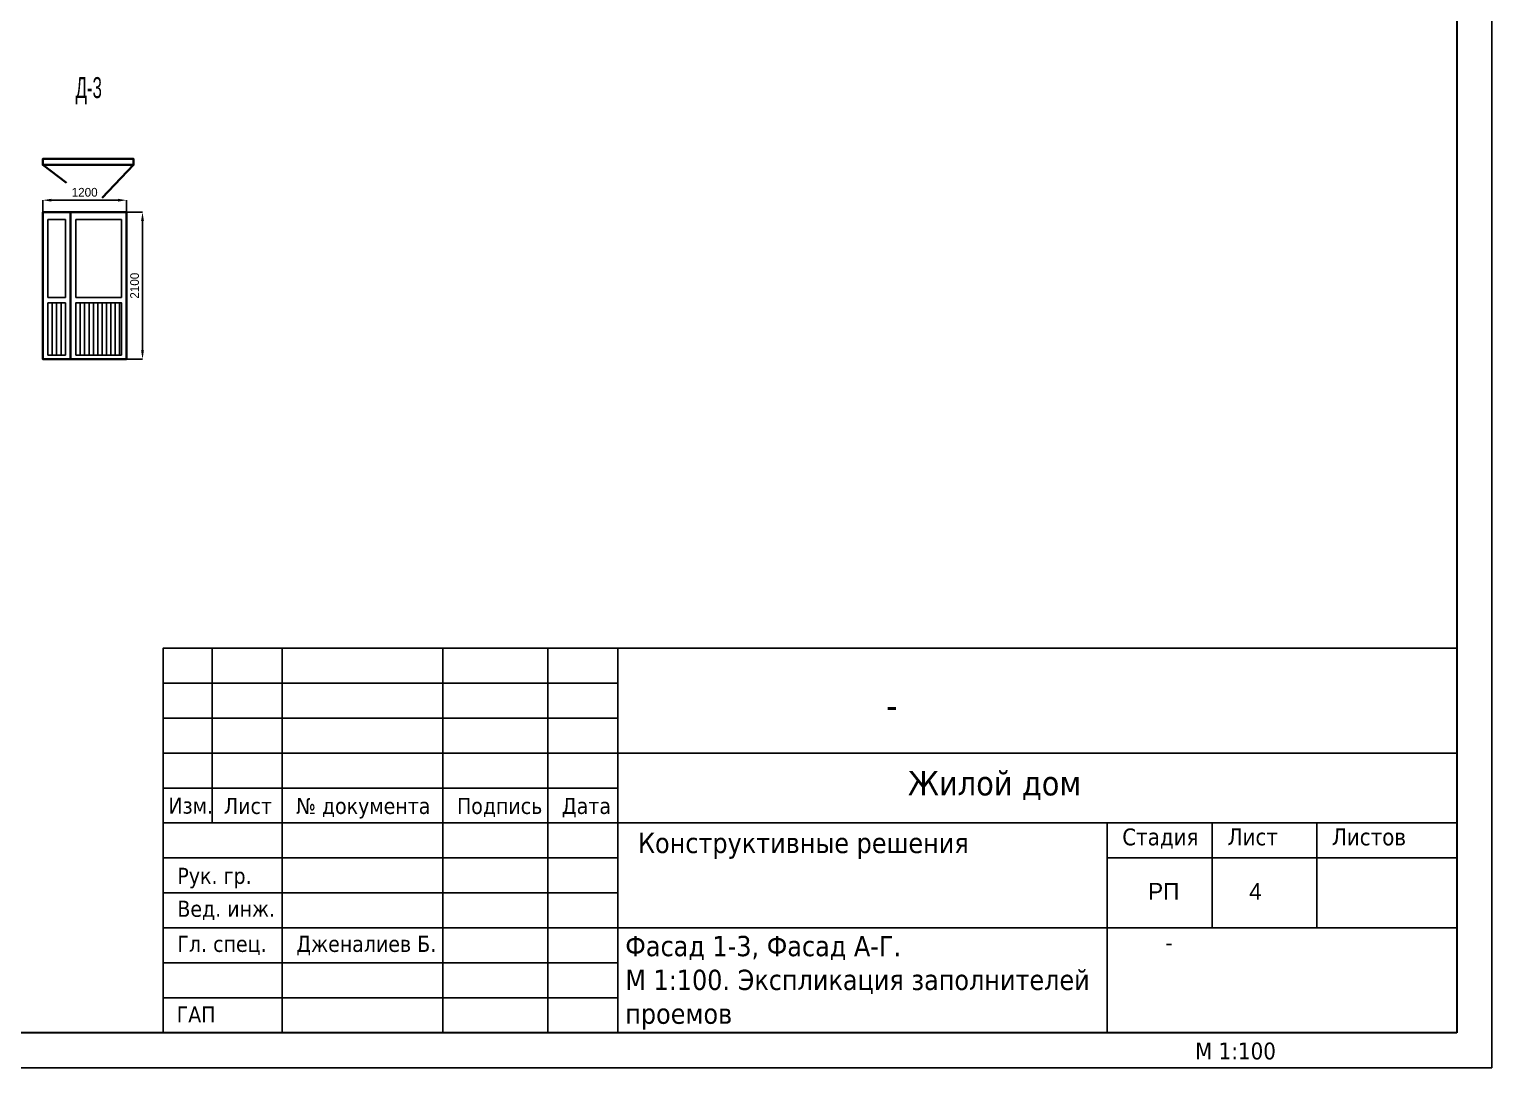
# Model space of a CAD drawing. Header units: millimetres. Extents: x -34189 to 187811, y -74450 to -44144.
# Drawn here: x 166896 to 187811, y -73844 to -58994 of the extents above; entities that cross this region are included whole.
import ezdxf

# ---------------------------------------------------------------- set-up
doc = ezdxf.new("R2010")
doc.units = ezdxf.units.MM
doc.layers.add('ahsap', color=222, linetype='Continuous', lineweight=13)
doc.layers.add('Pencere No', color=7, linetype='Continuous', lineweight=13)
doc.layers.add('Надписи', color=211, linetype='Continuous')
doc.layers.add('Штамп', color=222, linetype='Continuous')
doc.styles.add('1', font='ARIALN.TTF', dxfattribs={"width": 0.7})
doc.dimstyles.new('ISO-25', dxfattribs={"dimtxt": 100, "dimasz": 2.5, "dimexe": 1.25, "dimexo": 0.625, "dimtad": 1, "dimdec": 0, "dimtxsty": 'Standard', "dimcen": 2.5, "dimadec": 0, "dimazin": 0, "dimtfac": 1, "dimtdec": 0, "dimtmove": 0, "dimatfit": 3, "dimfxl": 0, "dimarcsym": 0})

# ---------------------------------------------------------------- blocks, each defined once
blk = doc.blocks.new('*D370')
at = {"layer": 'ahsap', "color": 0, "lineweight": -2}
for p, q in [((167088, -61610), (167088, -61438)), ((167213, -61438), (168163, -61438)), ((168288, -61610), (168288, -61438))]:
    blk.add_line(p, q, dxfattribs=at)
at = {"layer": 'ahsap', "color": 0}
for points in [[(167213, -61418), (167213, -61459), (167088, -61438)], [(168163, -61418), (168163, -61459), (168288, -61438)]]:
    blk.add_solid(points, dxfattribs=at)
at = {"layer": 'DEFPOINTS', "color": 0}
for p in [(168288, -61438), (167088, -61611), (168288, -61611)]:
    blk.add_point(p, dxfattribs=at)
at = {"layer": 'ahsap', "color": 0, "insert": (167688, -61326), "char_height": 125, "attachment_point": 5}
blk.add_mtext('1200', dxfattribs=at)
blk = doc.blocks.new('*D371')
at = {"layer": 'ahsap', "color": 0, "lineweight": -2}
for p, q in [((168289, -61611), (168516, -61611)), ((168516, -61736), (168516, -63586)), ((168289, -63711), (168516, -63711))]:
    blk.add_line(p, q, dxfattribs=at)
at = {"layer": 'ahsap', "color": 0}
for points in [[(168495, -61736), (168536, -61736), (168516, -61611)], [(168495, -63586), (168536, -63586), (168516, -63711)]]:
    blk.add_solid(points, dxfattribs=at)
at = {"layer": 'DEFPOINTS', "color": 0}
for p in [(168288, -61611), (168288, -63711), (168516, -63711)]:
    blk.add_point(p, dxfattribs=at)
at = {"layer": 'ahsap', "color": 0, "insert": (168403, -62661), "char_height": 125, "attachment_point": 5, "rotation": 90}
blk.add_mtext('2100', dxfattribs=at)
blk = doc.blocks.new('ДОКБ-1')
at = {"color": 152}
for p, q in [((617471, 7882), (617221, 7882)), ((617221, 7882), (617221, 7132)), ((617284, 7882), (617284, 7132)), ((617346, 7882), (617346, 7132)), ((617409, 7882), (617409, 7132)), ((617471, 7882), (617471, 7132)), ((617684, 7882), (617684, 7132)), ((617746, 7882), (617746, 7132)), ((617809, 7882), (617809, 7132)), ((617871, 7882), (617871, 7132)), ((617934, 7882), (617934, 7132)), ((617996, 7882), (617996, 7132)), ((618059, 7882), (618059, 7132)), ((618121, 7882), (618121, 7132)), ((618184, 7882), (618184, 7132)), ((618246, 7882), (618246, 7132)), ((617471, 7132), (617221, 7132))]:
    blk.add_line(p, q, dxfattribs=at)
at = {"color": 44, "lineweight": 35}
blk.add_lwpolyline([(617146, 7075), (617146, 7075), (617146, 7075), (618246, 7075), (618346, 7075), (618346, 9175), (617546, 9175), (617146, 9175), (617146, 7075), (617546, 7075), (617546, 9175)], dxfattribs=at)
at = {"color": 152}
for points in [[(617471, 9071), (617471, 9071), (617471, 9071), (617221, 9071), (617221, 7957), (617471, 7957), (617471, 9071)], [(617621, 9071), (617621, 9071), (617621, 9071), (618271, 9071), (618271, 7957), (617621, 7957), (617621, 9071)], [(617621, 7132), (617621, 7132), (617621, 7132), (618271, 7132), (618271, 7882), (617621, 7882), (617621, 7132)]]:
    blk.add_lwpolyline(points, dxfattribs=at)

msp = doc.modelspace()

# ---------------------------------------------------------------- linework, layer by layer
msp.add_line((169511.1, -67843.9), (169511.1, -70343.9))
at = {"color": 152, "lineweight": 35}
for points in [[(167738.1, -60934.2), (167088.1, -60934.2), (167088.1, -60849.2), (168388.1, -60849.1), (168388.1, -60934.1), (167738.1, -60934.2), (168388.1, -60934.1), (167939.3, -61404.2)], [(167088.1, -60934.2), (167429.6, -61190.2)]]:
    msp.add_lwpolyline(points, dxfattribs=at)
at = {"layer": 'Штамп', "color": 0}
for p, q in [((168811.1, -68343.9), (175311.1, -68343.9)), ((168811.1, -68843.9), (175311.1, -68843.9)), ((168811.1, -69343.9), (187311.1, -69343.9)), ((168811.1, -69843.9), (175311.1, -69843.9)), ((168811.1, -70343.9), (187311.1, -70343.9)), ((168811.1, -70843.9), (175311.1, -70843.9)), ((168811.1, -71343.9), (175311.1, -71343.9)), ((168811.1, -71843.9), (187311.1, -71843.9)), ((168811.1, -72343.9), (175311.1, -72343.9)), ((168811.1, -72843.9), (175311.1, -72843.9))]:
    msp.add_line(p, q, dxfattribs=at)
for points in [[(187811.1, -73843.9), (145811.1, -73843.9), (145811.1, -44143.9), (187811.1, -44143.9)], [(168811.1, -73343.9), (170511.1, -73343.9), (170511.1, -67843.9), (168811.1, -67843.9)], [(170511.1, -73343.9), (172811.1, -73343.9), (172811.1, -67843.9), (170511.1, -67843.9)], [(172811.1, -73343.9), (174311.1, -73343.9), (174311.1, -67843.9), (172811.1, -67843.9)], [(174311.1, -73343.9), (175311.1, -73343.9), (175311.1, -67843.9), (174311.1, -67843.9)], [(175311.1, -69343.9), (187311.1, -69343.9), (187311.1, -67843.9), (175311.1, -67843.9)], [(175311.1, -70343.9), (187311.1, -70343.9), (187311.1, -69343.9), (175311.1, -69343.9)], [(175311.1, -71843.9), (182311.1, -71843.9), (182311.1, -70343.9), (175311.1, -70343.9)], [(182311.1, -70843.9), (183811.1, -70843.9), (183811.1, -70343.9), (182311.1, -70343.9)], [(183811.1, -70843.9), (185311.1, -70843.9), (185311.1, -70343.9), (183811.1, -70343.9)], [(185311.1, -70843.9), (187311.1, -70843.9), (187311.1, -70343.9), (185311.1, -70343.9)], [(182311.1, -71843.9), (183811.1, -71843.9), (183811.1, -70843.9), (182311.1, -70843.9)], [(183811.1, -71843.9), (185311.1, -71843.9), (185311.1, -70843.9), (183811.1, -70843.9)], [(185311.1, -71843.9), (187311.1, -71843.9), (187311.1, -70843.9), (185311.1, -70843.9)], [(175311.1, -73343.9), (182311.1, -73343.9), (182311.1, -71843.9), (175311.1, -71843.9)]]:
    msp.add_lwpolyline(points, close=True, dxfattribs=at)
at = {"layer": 'Штамп', "color": 0, "lineweight": 30}
msp.add_lwpolyline([(187311.1, -73343.9), (147811.1, -73343.9), (147811.1, -44643.9), (187311.1, -44643.9)], close=True, dxfattribs=at)

# ---------------------------------------------------------------- block references
msp.add_blockref('ДОКБ-1', (-450058.1, -70785.9))

# ---------------------------------------------------------------- texts
at = {"layer": 'Pencere No', "style": '1', "width": 0.7}
msp.add_text('Д-3', height=300, dxfattribs=at).set_placement((167558.3, -59978.3))
at = {"layer": 'Надписи', "color": 0, "ltscale": 0.5}
for s, height, p in [('РП', 240.85, (182896.4, -71441.7)), ('4', 240.9, (184341.5, -71441.7))]:
    msp.add_text(s, height=height, dxfattribs=at).set_placement(p)
at = {"layer": 'Надписи', "color": 0, "ltscale": 0.5, "attachment_point": 1}
for s, insert, char_height, width in [('{\\fTahoma|b0|i0|c204|p32;-}', (179151.7, -68466.9), 384.402, 4592.665), ('{\\fTahoma|b0|i0|c204|p32;\\W9.5914;   \\W1;Жилой дом}', (175684.7, -69599.4), 350, 11114.942), ('{\\fTahoma|b0|i0|c204|p32;Изм.}', (168885.9, -69979.7), 230, 699.489), ('{\\fTahoma|b0|i0|c204|p32;Лист}', (169680, -69984.7), 230, 716.171), ('{\\fTahoma|b0|i0|c204|p32;№ документа}', (170712.8, -69984.7), 230, 1994.841), ('{\\fTahoma|b0|i0|c204|p32;Подпись}', (173012.8, -69984.7), 230, 1261.74), ('{\\fTahoma|b0|i0|c204|p32;Дата}', (174512.8, -69984.7), 230, 762.824), ('{\\fTahoma|b0|i0|c204|p32;Конструктивные решения}', (175602.5, -70484.1), 290, 6469.464), ('{\\fTahoma|b0|i0|c204|p32;Стадия}', (182527.4, -70422.7), 240.853, 6469.464), ('{\\fTahoma|b0|i0|c204|p32;Лист}', (184033.6, -70422.7), 240.853, 6469.464), ('{\\fTahoma|b0|i0|c204|p32;Листов}', (185524.5, -70422.7), 240.853, 6469.464), ('{\\fTahoma|b0|i0|c204|p32;Рук. гр.}', (169014.1, -70984.7), 230, 1434.854), ('{\\fTahoma|b0|i0|c204|p32;Вед. инж.}', (169014.1, -71455.3), 230, 1434.854), ('{\\fTahoma|b0|i0|c204|p32;Гл. спец.}', (169014.1, -71957.3), 230, 1434.854), ('{\\fTahoma|b0|i0|c204|p32;Дженалиев Б.}', (170714.1, -71957.3), 230, 1997.09), ('{\\fTahoma|b0|i0|c204|p32;Фасад 1-3, Фасад А-Г.\\PМ 1:100. Экспликация заполнителей проемов}', (175419.4, -71958.6), 290, 6709.929), ('{\\fTahoma|b0|i0|c204|p32;   -}', (182872.1, -71931.9), 240.853, 4340.302), ('{\\fTahoma|b0|i0|c204|p32;ГАП}', (169004.2, -72966.5), 230, 1444.708), ('{\\fTahoma|b0|i0|c204|p32;М 1:100}', (183569.9, -73483.7), 240.853, 6469.464)]:
    msp.add_mtext(s, dxfattribs=dict(at, insert=insert, char_height=char_height, width=width))

# ---------------------------------------------------------------- dimensions: what is measured, and where the dimension line sits
at = {"layer": 'ahsap', "color": 0}
dim = msp.add_linear_dim(base=(168288.1, -61438.4), p1=(167088.1, -61610.7), p2=(168288.1, -61610.7), dimstyle='ISO-25', override={"dimtxt": 125, "dimasz": 125, "dimexe": 0.25, "dimgap": 50, "dimdle": 0.25, "dimfxl": 0.25}, dxfattribs=at)
dim.commit()
dim.dimension.update_dxf_attribs({"geometry": '*D370', "text_midpoint": (167688.1, -61325.9)})
dim = msp.add_linear_dim(base=(168515.6, -63710.7), p1=(168288.1, -61610.7), p2=(168288.1, -63710.7), angle=90, dimstyle='ISO-25', override={"dimtxt": 125, "dimasz": 125, "dimexe": 0.25, "dimgap": 50, "dimdec": 0, "dimdle": 0.25, "dimfxl": 0.25}, dxfattribs=at)
dim.commit()
dim.dimension.update_dxf_attribs({"geometry": '*D371', "text_midpoint": (168403.1, -62660.7)})

doc.saveas('drawing.dxf')
